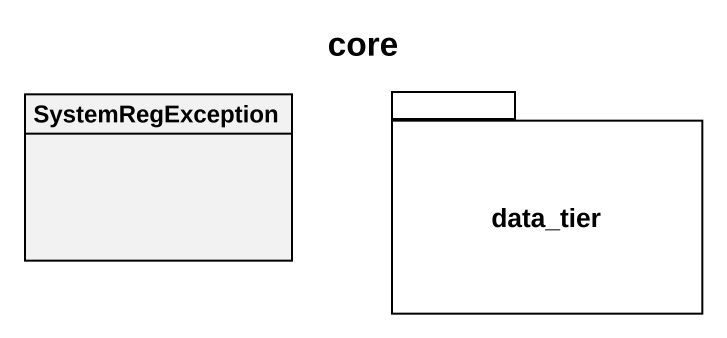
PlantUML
@startuml
title core
hide circle
hide empty members
class SystemRegException
package data_tier {
}
@enduml
